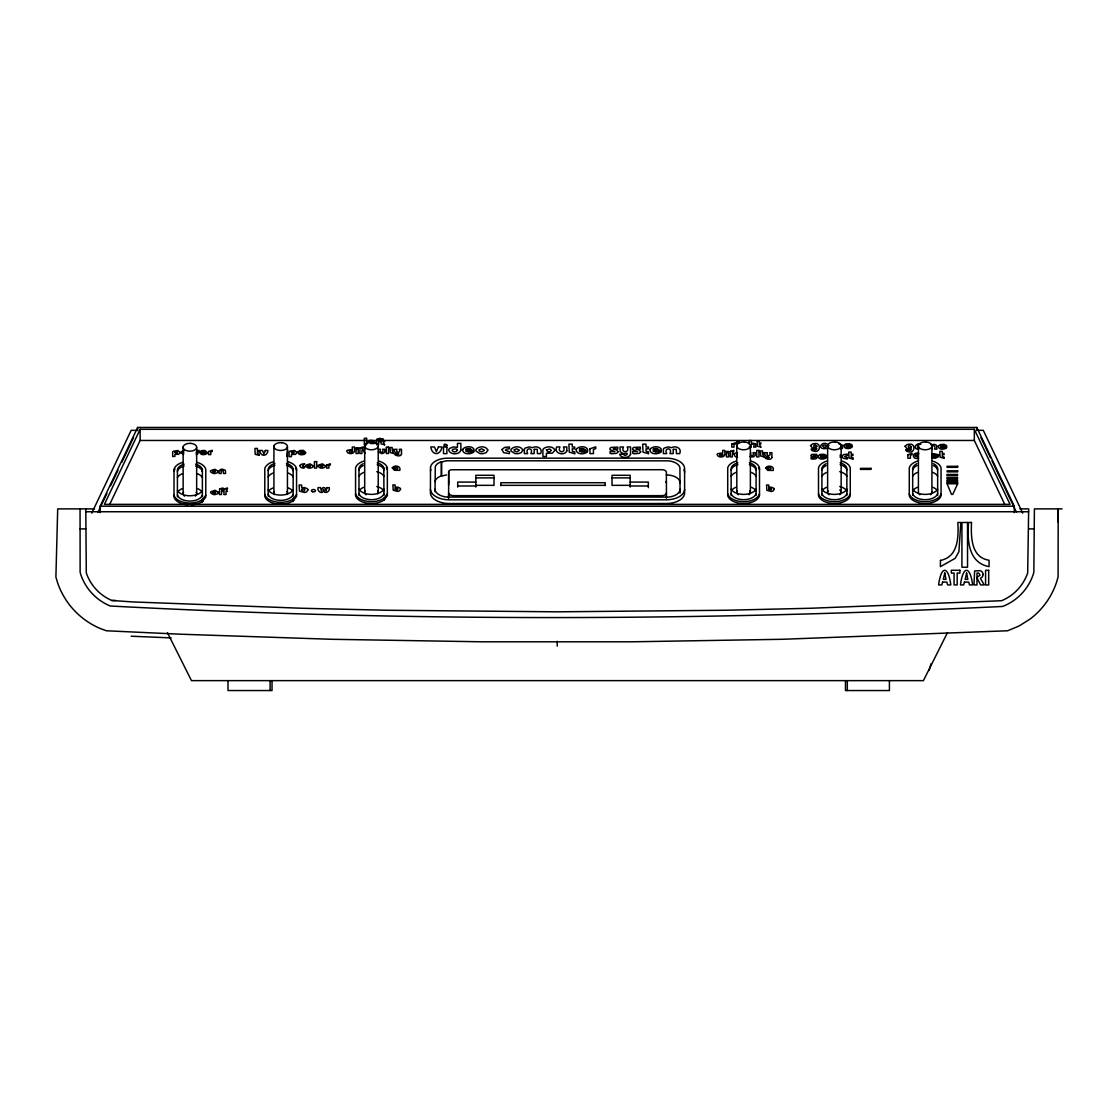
<?xml version="1.0" encoding="UTF-8"?>
<svg xmlns="http://www.w3.org/2000/svg" width="1118" height="1118" viewBox="0 0 1118 1118"><rect width="100%" height="100%" fill="white"/><g stroke="black" fill="none" stroke-linecap="round" stroke-linejoin="round"><path stroke-width="1.5" d="M448.597 498.237L448.709 471.377A3.843 2.208 0 0 1 451.546 469.756L662.387 469.714A4.668 2.683 0 0 1 666.37 472.006L666.454 498.195M435 491.654L435.321 466.444A12.941 7.421 0 0 1 440.087 462.251L446.557 460.798L668.187 460.84A13.765 7.896 0 0 1 679.926 467.562L680.065 493.136M448.625 485.128L448.653 471.572M1058.089 522.05L1058.201 508.886L1058.089 512.896M1019.937 508.886L1028.672 508.886L1027.68 572.975A46.327 46.327 0 0 1 1001.588 600.715L810.55 608.262L726.113 610.246L557.225 611.826L387.373 610.26L302.475 608.276L132.735 601.931L111.744 600.478L108.837 599.066A46.327 46.327 0 0 1 86.296 572.975L85.779 508.886M1062.1 508.886L1034.402 508.886L1033.843 572.318L1033.088 574.848A52.057 52.057 0 0 1 1003.768 605.998L1002.525 606.459C705.36 620.839 407.273 621.86 110.207 605.998A52.057 52.057 0 0 1 80.887 574.848L80.133 572.318L80.049 508.886M666.454 492.8L666.37 493.359A4.724 2.711 0 0 1 662.359 495.665L453.014 495.665A5.283 3.033 0 0 1 448.667 493.164L448.584 497.943M680.065 489.293L679.926 490.369A13.821 7.924 0 0 1 668.173 497.105L446.99 497.091A14.366 8.245 0 0 1 435.154 490.299L434.972 489.251M929.114 670.479L931.028 663.799M435.042 481.579L435.321 480.6A12.941 7.421 0 0 1 440.087 476.422L446.557 474.954M448.653 482.012L448.709 481.83A3.843 2.208 0 0 1 448.863 481.537M91.732 513.148L131.169 430.332L136.41 430.332M100.159 512.589L100.159 506.216L137.654 427.453L976.797 427.453L1014.292 506.216L1014.292 512.589M98.021 512.156L106.895 493.527M110.584 485.757L117.991 470.231M121.68 462.461L133.517 437.613M140.127 429.312L104.393 504.358L1010.057 504.358L974.323 429.312L140.127 429.312L140.127 440.464L109.606 504.567M177.413 471.321L178.195 469.714A12.647 7.253 0 0 1 184.149 466.01M202.386 494.953L201.603 496.574A12.647 7.253 0 0 1 189.906 501.074A12.647 7.253 0 0 1 178.195 496.574L177.413 494.953M205.782 495.218L202.554 499.494A16.071 9.21 0 0 1 185.84 502.737A16.071 9.21 0 0 1 174.017 495.218M268.194 470.636L268.977 469.015A12.647 7.253 0 0 1 274.916 465.312M293.154 494.268L292.371 495.875A12.647 7.253 0 0 1 280.674 500.375A12.647 7.253 0 0 1 268.977 495.875L268.194 494.268M296.563 494.533L293.335 498.81A16.071 9.21 0 0 1 276.621 502.038A16.071 9.21 0 0 1 264.798 494.533M358.976 469.951L359.758 468.33A12.647 7.253 0 0 1 363.224 465.577M383.935 493.583L383.153 495.19A12.647 7.253 0 0 1 371.456 499.69A12.647 7.253 0 0 1 359.758 495.19L358.976 493.583M387.345 493.849L384.103 498.125A16.071 9.21 0 0 1 367.389 501.353A16.071 9.21 0 0 1 355.58 493.849M731.13 469.951L731.913 468.33A12.647 7.253 0 0 1 737.852 464.627M756.089 493.583L755.307 495.19A12.647 7.253 0 0 1 743.61 499.69A12.647 7.253 0 0 1 731.913 495.19L731.13 493.583M821.912 469.951L822.694 468.33A12.647 7.253 0 0 1 826.16 465.577M846.871 493.583L846.088 495.19A12.647 7.253 0 0 1 834.391 499.69A12.647 7.253 0 0 1 822.694 495.19L821.912 493.583M912.679 469.951L913.462 468.33A12.647 7.253 0 0 1 916.942 465.577M937.653 493.583L936.87 495.19A12.647 7.253 0 0 1 925.159 499.69A12.647 7.253 0 0 1 913.462 495.19L912.679 493.583M947.477 632.606L923.412 680.638L191.471 680.638L167.421 632.606M369.695 442.323L370.393 441.778A1.873 1.076 0 0 1 372.629 441.764L373.454 442.323M191.122 504.861A16.071 9.21 0 0 0 202.554 501.353L205.782 497.077L205.782 469.197A16.071 9.223 0 0 0 197.215 462.391M273.365 461.706A16.071 9.223 0 0 0 264.798 468.512L264.798 496.392A16.071 9.21 0 0 0 276.621 503.911A16.071 9.21 0 0 0 293.335 500.668L296.563 496.392L296.563 468.512A16.071 9.223 0 0 0 287.997 461.706M364.147 461.021A16.071 9.223 0 0 0 355.566 467.813L355.566 495.707A16.071 9.21 0 0 0 367.389 503.212A16.071 9.21 0 0 0 384.103 499.984L387.345 495.707L387.345 467.813A16.071 9.223 0 0 0 378.764 461.021M183.673 451.812L183.757 453.209M286.935 456.326L287.606 450.261M364.803 449.827L363.657 451.448L365.195 453.223M918.423 456.941L915.195 456.298L918.409 456.298M930.917 444.768L934.578 444.349L936.618 445.369L936.926 449.115L934.522 449.115C936.842 444.517 929.827 444.573 932.146 449.115M931.755 453.726C952.536 455.445 918.912 458.017 938.281 456.745L935.486 458.226L931.727 457.947M839.967 457.01L840.82 456.13L840.037 455.026M184.093 450.344L181.465 451.7A4.206 2.418 0 0 0 181.27 453L183.632 454.481M737.069 452.678C732.933 452.441 733.729 457.695 737.531 456.996M196.279 454.677L197.676 454.062L199.116 450.386L196.992 450.386L196.195 453.237M918.563 458.226C911.463 460.295 911.939 451.141 918.828 453.489M978.04 430.332L983.281 430.332L1022.718 513.148M140.127 440.464L974.323 440.464L1004.803 504.484M738.886 442.924L736.734 442.924L736.846 491.892M749.13 447.102L751.324 447.102C749.172 442.952 755.852 442.938 753.7 447.102L755.88 447.102L755.67 443.818L751.324 442.966L751.324 440.576L749.13 440.576L749.13 443.832M839.995 448.486L842.399 448.486L842.315 445.104L838.738 443.58M378.331 449.268L380.427 449.268C378.401 453.293 384.676 453.321 382.649 449.268L384.802 449.268L384.746 452.133L383.334 453.265A2.977 1.705 0 0 1 381.587 453.587L378.331 451.938M918.004 455.417L915.125 455.417L915.921 454.788A2.152 1.244 0 0 1 918.507 454.774M475.849 477.889L494.002 477.889M612.021 477.889L630.175 477.889M475.849 482.082L457.695 482.082L457.695 487.043M630.175 482.082L648.328 482.082L648.328 487.686M475.849 485.338L494.002 485.338L494.002 475.29L475.849 475.29L475.849 487.043M500.808 485.338L605.201 485.338M630.175 485.338L612.021 485.338L612.021 475.29L630.175 475.29L630.175 487.043M457.695 485.981L475.849 485.981M630.175 485.981L648.328 485.981M743.54 503.519L743.638 503.519A16.071 9.223 0 0 0 759.499 495.707L759.499 467.813A16.071 9.223 0 0 0 750.919 461.021M100.159 506.216L1014.292 506.216M94.513 508.886L57.703 508.886L55.9 577.07L57.619 582.855A76.653 76.653 0 0 0 100.802 628.735L106.392 630.776L181.437 634.241L331.613 639.286L481.858 641.802L632.117 641.802L782.348 639.286L1007.584 630.776L1019.057 626.01L1030.041 619.092A76.653 76.653 0 0 0 1056.356 582.855L1058.089 577.028L1058.201 508.886M85.779 511.751L1028.672 511.751M80.049 528.912L85.779 528.912M1028.672 528.912L1034.402 528.912M111.744 600.478L115.797 600.478M666.286 474.926L668.187 474.996A13.765 7.896 0 0 1 679.926 481.732L680.065 482.822M131.169 636.212L171.138 637.889M918.786 449.212C912.092 449.464 915.838 442.015 920.799 444.391M918.353 447.829L917.333 447.256L917.766 446.012A2.04 1.174 0 0 1 918.423 445.761M737.153 455.781L736.65 454.201A1.775 1.02 0 0 1 737.223 453.992M749.703 456.465L751.995 456.983A2.977 1.705 0 0 0 753.728 456.675L755.153 455.529L755.209 452.678L753.057 452.678C755.083 456.717 748.808 456.689 750.821 452.678M377.213 462.768A12.647 7.253 0 0 1 383.153 466.472L383.935 468.093M383.935 469.951L383.153 468.33A12.647 7.253 0 0 0 377.213 464.627M286.432 463.453A12.647 7.253 0 0 1 292.371 467.156L293.154 468.777L293.154 496.126M286.432 465.312A12.647 7.253 0 0 1 292.371 469.015L293.154 470.636M195.65 464.152A12.647 7.253 0 0 1 201.603 467.855L202.386 469.462L202.386 496.811M195.65 466.01A12.647 7.253 0 0 1 201.603 469.714L202.386 471.321M370.03 443.399C381.923 445.02 369.345 436.104 367.808 443.133M828.955 445.509C822.387 438.675 815.329 450.386 826.621 448.486M937.653 469.951L936.87 468.33A12.647 7.253 0 0 0 933.39 465.577M846.871 469.951L846.088 468.33A12.647 7.253 0 0 0 840.149 464.627M756.089 469.951L755.307 468.33A12.647 7.253 0 0 0 749.367 464.627M980.933 437.613L990.548 457.807M992.029 460.909L1016.43 512.156M666.454 483.018L666.37 482.445A4.668 2.683 0 0 0 665.783 481.481M976.797 427.453L976.797 430.64M974.323 429.312L974.323 440.464M937.653 495.442L937.653 468.093L936.87 466.472A12.647 7.253 0 0 0 933.39 463.718M931.923 446.348L931.923 492.828M918.409 445.411L918.409 491.892A6.806 3.899 0 0 0 919.807 494.771M912.679 495.442L912.679 468.093L913.462 466.472A12.647 7.253 0 0 1 916.942 463.718M889.411 680.974L889.411 690.547L845.474 690.547L845.474 680.974M847.318 680.974L847.318 690.547M846.871 495.442L846.871 468.093L846.088 466.472A12.647 7.253 0 0 0 840.149 462.768M841.141 446.348L841.141 492.828M827.627 445.411L827.627 491.892M821.912 495.442L821.912 468.093L822.694 466.472A12.647 7.253 0 0 1 826.16 463.718M756.089 495.442L756.089 468.093L755.307 466.472A12.647 7.253 0 0 0 749.367 462.768M750.374 446.348L750.374 492.828M731.13 495.442L731.13 468.093L731.913 466.472A12.647 7.253 0 0 1 737.852 462.768M605.201 485.701L605.201 482.724L500.808 482.724L500.808 485.701M557.225 641.271L557.225 646.134M441.582 461.692L441.582 475.863M441.344 461.804L441.344 475.961M384.48 497.845L384.48 499.704M384.103 498.125L384.103 499.984M383.809 467.967L383.935 495.442M378.667 444.796L378.667 441.666L380.12 441.666L378.667 439.821L380.12 439.346L380.12 438.228L376.752 439.178L376.542 444.796M378.219 446.348L378.219 492.828M364.692 445.411L364.692 491.892M358.976 495.442L358.976 468.093L359.758 466.472A12.647 7.253 0 0 1 363.224 463.718M293.699 498.53L293.699 500.389M293.154 498.153L293.154 501.507M293.042 468.666L293.042 470.524M287.438 447.046L287.438 493.527M273.924 446.096L273.924 492.577M272.023 680.974L272.023 690.547L228.002 690.547L228.002 680.974M270.095 680.974L270.095 690.547M268.194 496.126L268.194 468.777L268.977 467.156A12.647 7.253 0 0 1 274.916 463.453M202.931 499.215L202.931 501.074M202.386 498.838L202.386 502.192M202.26 469.35L202.26 471.209M196.656 447.731L196.656 494.212M183.142 446.781L183.142 493.262M177.413 496.811L177.413 469.462L178.195 467.855A12.647 7.253 0 0 1 184.149 464.152M137.654 427.453L137.654 430.64M430.43 489.391A18.922 10.845 0 0 0 448.584 499.802L666.454 499.802A18.363 10.537 0 0 0 684.607 489.391M683.95 469.602A18.321 10.509 0 0 1 684.607 472.285M430.5 470.902A17.483 10.034 0 0 1 430.891 469.546M383.935 489.195A13.123 7.519 0 0 1 376.794 493.751L374.181 494.24A13.123 7.519 0 0 1 358.976 489.195M377.716 490.83A6.806 3.899 0 0 1 377.772 493.821M366.089 494.771A6.806 3.899 0 0 1 365.139 490.9M360.094 489.614A13.123 7.519 0 0 1 363.741 487.294M376.794 486.498A13.123 7.519 0 0 1 383.935 491.054M358.976 476.184A13.123 7.519 0 0 1 363.741 472.425M376.794 471.628A13.123 7.519 0 0 1 383.935 476.184M386.325 467.59A16.071 9.223 0 0 1 387.345 469.672M756.089 489.195A13.123 7.519 0 0 1 743.61 494.408A13.123 7.519 0 0 1 731.13 489.195M758.479 467.59A16.071 9.223 0 0 1 759.499 469.672M736.301 461.021A16.071 9.223 0 0 0 727.72 467.813L727.72 495.707A16.071 9.223 0 0 0 743.61 503.519M759.499 493.849A16.071 9.223 0 0 1 743.61 501.661A16.071 9.223 0 0 1 727.72 493.849M821.912 476.184A13.123 7.519 0 0 1 826.677 472.425M839.73 471.628A13.123 7.519 0 0 1 846.871 476.184M823.016 489.614A13.123 7.519 0 0 1 826.677 487.294M839.73 486.498A13.123 7.519 0 0 1 846.871 491.054M850.267 493.849A16.071 9.223 0 0 1 834.391 501.661A16.071 9.223 0 0 1 818.502 493.849M731.13 476.184A13.123 7.519 0 0 1 735.896 472.425M751.324 472.425A13.123 7.519 0 0 1 756.089 476.184M846.871 489.195A13.123 7.519 0 0 1 834.391 494.408A13.123 7.519 0 0 1 821.912 489.195M827.068 461.021A16.071 9.223 0 0 0 818.502 467.813L818.502 495.707A16.071 9.223 0 0 0 834.391 503.519A16.071 9.223 0 0 0 850.267 495.707L850.267 467.813A16.071 9.223 0 0 0 841.7 461.021M839.744 489.95A6.806 3.899 0 0 1 839.828 494.701M829.025 494.771A6.806 3.899 0 0 1 828.075 490.9M732.248 489.614A13.123 7.519 0 0 1 735.896 487.294M751.324 487.294A13.123 7.519 0 0 1 756.089 491.054M749.871 490.83A6.806 3.899 0 0 1 749.046 494.701M738.243 494.771A6.806 3.899 0 0 1 737.293 490.9M941.049 493.849A16.071 9.223 0 0 1 925.159 501.661A16.071 9.223 0 0 1 909.283 493.849M937.653 489.195A13.123 7.519 0 0 1 925.159 494.408A13.123 7.519 0 0 1 912.679 489.195M917.85 461.021A16.071 9.223 0 0 0 909.283 467.813L909.283 495.707A16.071 9.223 0 0 0 925.159 503.519A16.071 9.223 0 0 0 941.049 495.707L941.049 467.813A16.071 9.223 0 0 0 932.482 461.021M931.909 491.808A6.806 3.899 0 0 1 930.609 494.701M912.679 476.184A13.123 7.519 0 0 1 917.445 472.425M932.887 472.425A13.123 7.519 0 0 1 937.653 476.184M912.679 491.054A13.123 7.519 0 0 1 917.445 487.294M932.887 487.294A13.123 7.519 0 0 1 937.653 491.054M293.154 489.894A13.123 7.519 0 0 1 286.012 494.435L283.413 494.925A13.123 7.519 0 0 1 268.194 489.894M268.194 476.869A13.123 7.519 0 0 1 272.96 473.11M288.388 473.11A13.123 7.519 0 0 1 293.154 476.869M269.312 490.313A13.123 7.519 0 0 1 272.96 487.979M288.388 487.979A13.123 7.519 0 0 1 292.05 490.313M286.949 491.515A6.806 3.899 0 0 1 286.991 494.505M274.413 494.575A6.806 3.899 0 0 1 274.357 491.585M295.543 468.274A16.071 9.223 0 0 1 296.563 470.371M182.583 462.391A16.071 9.223 0 0 0 174.017 469.197L174.017 497.077A16.071 9.21 0 0 0 188.593 504.861M177.413 477.568A13.123 7.519 0 0 1 182.178 473.794M197.62 473.794A13.123 7.519 0 0 1 202.386 477.568M177.413 492.437A13.123 7.519 0 0 1 182.178 488.664M197.62 488.664A13.123 7.519 0 0 1 201.268 490.998M202.386 490.578A13.123 7.519 0 0 1 195.245 495.134L192.631 495.623A13.123 7.519 0 0 1 177.413 490.578M196.167 492.213A6.806 3.899 0 0 1 195.343 496.085M184.54 496.14A6.806 3.899 0 0 1 183.632 495.26M183.156 494.282A6.806 3.899 0 0 1 183.59 492.283M174.017 471.055A16.071 9.223 0 0 1 175.037 468.959M430.5 467.184L430.43 493.108A18.922 10.845 0 0 0 448.584 503.519L666.454 503.519A18.363 10.537 0 0 0 684.607 493.108L684.607 468.568A18.321 10.509 0 0 0 666.454 458.156L446.18 458.198A17.483 10.034 0 0 0 430.5 467.184M940.462 560.425L940.406 566.672L955.205 558.315L958.923 551.607L960.823 522.469L957.86 522.469C958.573 536.989 958.447 556.876 940.462 560.425M218.052 471.293L217.996 471.712A3.969 2.278 0 0 1 217.102 472.83L215.215 473.501A4.318 2.474 0 0 1 212.937 473.389L210.561 471.894A4.206 2.418 0 0 1 210.757 470.608L214.922 469.253L218.052 471.293M218.248 492.325L218.192 492.759A3.969 2.278 0 0 1 217.297 493.876L215.411 494.533A4.318 2.474 0 0 1 213.133 494.435L210.771 492.94A4.206 2.418 0 0 1 210.967 491.641L215.117 490.285L218.248 492.325M313.194 465.871L313.138 466.304A3.969 2.278 0 0 1 312.229 467.422L310.343 468.079A4.318 2.474 0 0 1 308.065 467.981L305.703 466.486A4.206 2.418 0 0 1 305.899 465.186L310.063 463.844L313.194 465.871M325.506 465.871L325.436 466.304A3.969 2.278 0 0 1 324.541 467.422L322.655 468.079A4.318 2.474 0 0 1 320.377 467.981L318.015 466.486A4.206 2.418 0 0 1 318.211 465.186L322.361 463.844L325.506 465.871M487.811 450.135L486.302 452.58L483.325 453.615A6.792 3.899 0 0 1 479.734 453.461L476.016 451.099A6.624 3.801 0 0 1 476.324 449.059C479.049 445.886 486.288 445.872 487.811 450.135M522.833 450.135L521.323 452.58L518.347 453.615A6.792 3.899 0 0 1 514.755 453.461L511.038 451.099A6.624 3.801 0 0 1 511.345 449.059C514.07 445.886 521.309 445.872 522.833 450.135M307.925 489.936L306.709 491.808A4.011 2.306 0 0 1 304.487 492.493L299.498 491.137L299.121 485.03L301.636 485.03L301.636 487.895A4.402 2.529 0 0 1 304.697 487.616L307.31 488.692A3.997 2.292 0 0 1 307.925 489.936M400.537 489.167L399.475 490.802A3.494 1.998 0 0 1 397.547 491.403L393.201 490.229L392.879 484.905L395.059 484.905L395.059 487.406A3.829 2.194 0 0 1 397.728 487.155L399.992 488.091A3.466 1.984 0 0 1 400.537 489.167M774.229 489.265L773.167 490.9A3.494 1.998 0 0 1 771.238 491.501L766.892 490.327L766.557 485.002L768.751 485.002L768.751 487.504A3.829 2.194 0 0 1 771.42 487.252L773.684 488.189A3.466 1.984 0 0 1 774.229 489.265M392.292 467.813L394.361 470.273L399.853 470.357C401.446 465.801 394.109 464.655 392.292 467.813M765.676 467.911L767.745 470.371L773.237 470.44C774.83 465.899 767.479 464.753 765.676 467.911M199.787 452.021C199.717 455.389 205.391 455.305 207.082 453.279L201.729 452.874L207.165 452.497L204.887 450.428L201.408 450.652L199.787 452.021M297.975 452.007C297.905 455.529 303.858 455.459 305.633 453.321L300.015 452.902L305.717 452.497L303.327 450.344L299.68 450.554L297.975 452.007M354.49 451.323C353.665 454.425 347.586 454.425 346.762 451.337A3.452 1.984 0 0 1 347.321 450.233L352.31 449.52L352.31 447.018L354.49 447.018L354.49 451.323M460.882 450.177C459.582 455.054 450.023 455.054 448.709 450.191A5.436 3.116 0 0 1 449.604 448.458L453.237 446.948L457.458 447.34L457.458 443.399L460.882 443.399L460.882 450.177M462.614 449.562C462.517 454.872 471.461 454.746 474.116 451.546L468.26 452.119L465.675 450.917L474.242 450.302C473.822 445.649 464.641 445.733 462.614 449.562M576.133 449.562C576.036 454.872 584.98 454.746 587.635 451.546L581.779 452.119L579.208 450.917L587.761 450.302C587.341 445.649 578.16 445.733 576.133 449.562M649.907 449.562C649.81 454.872 658.754 454.746 661.409 451.546L655.553 452.119L652.968 450.917L661.535 450.302C661.115 445.649 651.934 445.733 649.907 449.562M724.883 454.719C724.059 457.821 717.994 457.821 717.155 454.733A3.452 1.984 0 0 1 717.728 453.629L722.717 452.93L722.717 450.428L724.883 450.428L724.883 454.719M818.083 456.06C818.013 459.931 824.539 459.847 826.481 457.5L822.205 457.919L820.319 457.038L826.565 456.605L826.328 455.375L823.952 454.229L819.955 454.481L818.083 456.06M843.755 445.523C843.685 449.394 850.211 449.31 852.154 446.976L847.877 447.396L845.991 446.515L852.251 446.068L852 444.852L849.624 443.706L845.627 443.944L843.755 445.523M938.281 446.166C938.212 450.037 944.738 449.939 946.68 447.605L942.404 448.025L940.517 447.144L946.764 446.711L946.527 445.481L944.151 444.335L940.154 444.587L938.281 446.166M299.973 465.493C299.275 467.911 305.144 469.35 304.669 466.877C299.862 466.597 304.236 465.116 304.669 463.844L301.594 464.152L299.973 465.493M502.01 449.548L503.561 452.636L509.417 453.615L509.417 451.728L505.434 450.288L506.119 449.226L509.417 448.723L509.417 446.948L504.567 447.438L502.01 449.548M841.994 456.046L843.126 458.296L847.402 459.009L847.402 457.639L844.495 456.591L847.402 455.445L847.402 454.146L843.852 454.509L841.994 456.046M180.291 452.538L178.67 454.299L174.897 454.341L174.897 456.451L172.675 456.451L172.675 452.399A3.354 1.929 0 0 1 173.332 451.239L177.888 450.484L180.291 452.538M297.053 452.552L295.362 454.397L291.407 454.439L291.407 456.647L289.073 456.647L289.073 452.399A3.522 2.012 0 0 1 289.758 451.183L294.537 450.4L297.053 452.552M554.905 450.386L552.348 453.153L546.409 453.223L546.409 456.549L542.915 456.549L542.915 450.177A5.283 3.033 0 0 1 543.949 448.346C547.079 446.068 553.689 446.096 554.905 450.386M983.211 574.512L982.401 576.832L980.402 578.299L984.203 584.924L980.612 584.924L977.258 578.383L977.495 576.986L980.039 575.169L978.767 573.059L976.992 573.059L976.992 584.924L974.002 584.924L974.616 570.949L980.486 570.641L982.47 572.248L983.211 574.512M810.55 445.565L812.451 448.136L816.811 448.192C817.258 452.273 808.118 446.557 812.115 450.554A4.346 2.488 0 0 0 814.351 451.183C820.584 453.139 821.339 442.421 814.966 443.58A4.29 2.46 0 0 0 812.548 443.986L810.55 445.565M905.077 446.208L906.977 448.779L911.338 448.835C911.785 452.916 902.645 447.186 906.642 451.183A4.346 2.488 0 0 0 908.864 451.812C915.111 453.768 915.866 443.049 909.493 444.209A4.29 2.46 0 0 0 907.075 444.629L905.077 446.208M401.502 454.02C400.747 458.45 390.657 453.517 396.806 454.201C403.752 454.146 391.901 454.146 394.836 449.31L397.03 449.31C394.906 453.307 401.488 453.223 399.336 449.268L401.502 449.268L401.502 454.02M630.538 454.425C628.987 458.436 620.881 458.506 619.568 454.215L622.978 454.215L625.116 455.473L627.016 454.593L627.058 453.321L622.95 453.517L620.141 451.63L620.043 447.004L623.495 447.004C620.155 453.293 630.524 453.167 627.142 446.948L630.538 446.948L630.538 454.425M771.895 457.416C771.14 461.846 761.065 456.913 767.2 457.611C774.159 457.555 762.294 457.541 765.243 452.706L767.423 452.706C765.313 456.703 771.895 456.633 769.743 452.678L771.895 452.678L771.895 457.416M566.84 450.931C564.632 456.158 553.424 453.782 556.638 446.948L559.936 446.948C556.75 453.279 566.63 453.321 563.444 446.948L566.84 446.948L566.84 450.931M208.605 451.504L208.549 454.593L210.771 454.593L210.771 451.951L212.238 451.42L212.238 450.302L208.605 451.504M326.736 464.99L326.68 468.079L328.902 468.079L328.902 465.437L330.383 464.906L330.383 463.802L326.736 464.99M590.024 448.751L589.941 453.615L593.434 453.615L593.434 449.464L595.768 448.625L595.768 446.879L590.024 448.751M731.843 444.014L731.787 447.102L734.023 447.102L734.023 444.461L735.49 443.93L735.49 442.826L731.843 444.014M907.9 454.705L907.83 458.268L910.387 458.268L910.387 455.222L912.078 454.621L912.078 453.335L907.9 454.705M944.752 573.031L943.368 579.404L946.024 579.404L944.752 573.031M966.595 573.031L965.197 579.404L967.853 579.404L966.595 573.031M326.861 487.658C325.156 495.372 326.959 487.266 323.689 487.56C320.419 487.42 322.585 495.344 320.531 487.616L318.043 487.616C316.855 492.186 323.857 494.967 323.703 489.404C323.395 495.022 330.453 492.102 329.293 487.658L326.861 487.658M212.63 471.041C214.586 475.136 217.717 468.4 212.63 471.041M212.839 492.088C214.796 496.182 217.912 489.446 212.839 492.088M307.771 465.633C309.728 469.728 312.844 462.992 307.771 465.633M320.083 465.633C322.04 469.728 325.156 462.992 320.083 465.633M479.273 449.771L479.315 450.973L481.984 451.854L484.457 450.219L481.606 448.779L479.273 449.771M514.294 449.771L514.336 450.973L517.005 451.854L519.479 450.219L516.628 448.779L514.294 449.771M816.867 446.152C812.618 450.079 812.758 442.085 816.867 446.152M911.394 446.781C907.145 450.708 907.285 442.714 911.394 446.781M352.31 451.406L351.387 452.301A1.845 1.062 0 0 1 349.459 452.091L349.417 450.75L351.29 450.512A1.677 0.964 0 0 1 352.31 451.406M457.458 450.302L455.99 451.714A2.907 1.677 0 0 1 452.972 451.392L452.133 450.358L452.902 449.254L455.851 448.891A2.641 1.509 0 0 1 457.458 450.302M722.717 454.802L721.781 455.697A1.845 1.062 0 0 1 719.866 455.501L719.824 454.146L721.697 453.908A1.677 0.964 0 0 1 722.717 454.802M942.6 582.115L941.789 584.924L938.617 584.924C941.104 565.289 948.371 565.638 950.803 584.924L947.645 584.924L946.862 582.115L942.6 582.115M964.443 582.115L963.618 584.924L960.46 584.924C962.947 565.289 970.214 565.638 972.646 584.924L969.488 584.924L968.705 582.115L964.443 582.115M534.264 449.366L534.152 453.615L530.896 453.615C534.083 447.354 524.398 447.228 527.654 453.615L524.356 453.615L524.356 449.464A3.857 2.208 0 0 1 525.306 447.997L529.261 446.907L532.461 447.661C536.5 445.425 543.152 447.997 540.693 453.615L537.395 453.615L537.255 449.31L534.264 449.366M673.302 449.366L673.176 453.615L669.934 453.615C673.106 447.354 663.421 447.228 666.691 453.615L663.393 453.615L663.393 449.464A3.857 2.208 0 0 1 664.344 447.997L668.298 446.907L671.485 447.661C675.538 445.425 682.176 447.997 679.716 453.615L676.418 453.615L676.278 449.31L673.302 449.366M301.692 489.67C303.747 494.282 307.59 486.665 301.692 489.67M395.115 488.943C396.89 492.954 400.244 486.33 395.115 488.943M768.807 489.041C770.582 493.052 773.922 486.428 768.807 489.041M394.444 467.967L395.325 469.225A1.859 1.062 0 0 0 397.211 469.001L397.77 468.358L396.722 467.436A1.775 1.02 0 0 0 394.808 467.645L394.444 467.967M767.814 468.065L768.709 469.322A1.859 1.062 0 0 0 770.595 469.099L771.14 468.456L770.106 467.534A1.775 1.02 0 0 0 768.192 467.743L767.814 468.065M822.806 445.747L823.826 447.186A2.124 1.216 0 0 0 825.992 446.948L826.621 446.194L825.433 445.146A2.04 1.174 0 0 0 823.239 445.383L822.806 445.747M174.911 452.189C176.602 456.102 179.872 449.757 174.911 452.189M291.421 452.175C293.195 456.284 296.619 449.632 291.421 452.175M546.436 449.827L547.82 451.742L549.804 451.742L551.37 450.386L549.804 449.031L546.436 449.827M358.305 448.178L355.943 448.178L358.305 448.178M447.018 445.23C442.938 449.017 442.952 441.414 447.018 445.23M728.712 451.588L726.351 451.588L728.712 451.588M738.97 441.778L736.608 441.778L738.97 441.778M221.238 470.804L221.168 473.487L219.1 473.487L219.1 470.804L220.553 469.518A3.158 1.817 0 0 1 222.328 469.211L225.347 470.273L225.57 473.487L223.488 473.487L223.069 470.552L221.238 470.804M618.086 451.756L616.717 453.321L611.672 453.74L610.093 453.307L610.093 451.476L614.9 451.644L610.065 449.604A3.801 2.18 0 0 1 611.085 447.41L617.779 447.116L617.779 449.017L613.237 448.863L616.731 450.093L618.086 451.756M640.712 451.756L639.342 453.321L634.297 453.74L632.718 453.307L632.718 451.476L637.526 451.644L632.704 449.604A3.801 2.18 0 0 1 633.724 447.41L640.404 447.116L640.404 449.017L635.862 448.863L639.356 450.093L640.712 451.756M816.909 457.653L815.902 458.799L812.227 459.107L811.081 458.785L811.081 457.458L814.589 457.583L811.067 456.088A2.781 1.593 0 0 1 811.808 454.481L816.685 454.271L816.685 455.655L813.373 455.543L816.909 457.653M265.357 450.47L263.862 453.88L262.451 450.47L259.781 450.47C260.075 456.927 267.551 456.759 267.929 450.47L265.357 450.47M438.424 446.948L436.383 451.602L434.441 446.948L430.793 446.948C432.079 455.906 440.548 455.641 441.959 446.948L438.424 446.948M957.651 483.773L952.788 494.352L951.516 494.408L947.058 483.773L957.651 483.773M219.603 488.915L219.394 494.533L221.518 494.533L221.518 491.403L222.985 491.403L221.518 489.558L222.985 489.083L222.985 487.965L219.603 488.915M224.103 488.915L223.893 494.533L226.018 494.533L226.018 491.403L227.471 491.403L226.018 489.558L227.471 489.083L227.471 487.965L224.103 488.915M360.024 447.885L359.814 453.503L361.939 453.503L361.939 450.372L363.392 450.372L361.939 448.528L363.392 448.052L363.392 446.934L360.024 447.885M730.431 451.295L730.208 456.913L732.332 456.913L732.332 453.768L733.799 453.768L732.332 451.924L733.799 451.462L733.799 450.344L730.431 451.295M201.925 451.826L205.433 452.119L204.608 451.56A1.873 1.076 0 0 0 202.358 451.574L201.925 451.826M300.211 451.798L303.9 452.105L303.034 451.518A1.97 1.132 0 0 0 300.672 451.532L300.211 451.798M465.982 449.254L471.503 449.716L470.217 448.835A2.963 1.691 0 0 0 466.681 448.863L465.982 449.254M579.501 449.254L585.035 449.716L583.736 448.835A2.963 1.691 0 0 0 580.2 448.863L579.501 449.254M653.275 449.254L658.795 449.716L657.51 448.835A2.963 1.691 0 0 0 653.974 448.863L653.275 449.254M820.542 455.837L824.581 456.172L823.631 455.529A2.152 1.244 0 0 0 821.045 455.543L820.542 455.837M846.214 445.299L850.253 445.635L849.303 444.992A2.152 1.244 0 0 0 846.717 445.02L846.214 445.299M932.342 455.082L936.381 455.417L935.431 454.774A2.152 1.244 0 0 0 932.845 454.788L932.342 455.082M940.741 445.928L944.78 446.278L943.83 445.635A2.152 1.244 0 0 0 941.244 445.649L940.741 445.928M384.62 444.81L381.168 443.888L380.931 438.787L383.055 438.787L383.055 440.604L384.62 440.604L384.62 441.736L383.055 441.736L384.62 444.81M259.166 455.361L255.197 454.299L254.932 448.43L257.378 448.43L257.378 450.512L259.166 450.512L259.166 451.84L257.378 451.84L257.475 453.67L259.166 454.076L259.166 455.361M393.704 453.531L390.266 452.608L390.028 447.493L392.152 447.493L392.152 449.31L393.704 449.31L393.704 450.456L392.152 450.456L393.704 453.531M574.708 453.642L569.272 452.189L568.908 444.153L572.248 444.153L572.248 447.004L574.708 447.004L574.708 448.807L572.248 448.807L572.402 451.323L574.708 451.868L574.708 453.642M648.482 453.642L643.046 452.189L642.682 444.153L646.022 444.153L646.022 447.004L648.482 447.004L648.482 448.807L646.022 448.807L646.162 451.323L648.482 451.868L648.482 453.642M760.841 447.116L757.389 446.194L757.152 441.093L759.276 441.093L759.276 442.896L760.841 442.896L760.841 444.042L759.276 444.042L760.841 447.116M764.111 456.927L760.659 456.004L760.422 450.903L762.546 450.903L762.546 452.706L764.111 452.706L764.111 453.852L762.546 453.852L764.111 456.927M852.964 459.037L848.995 457.975L848.73 452.105L851.161 452.105L851.161 454.188L852.964 454.188L852.964 455.501L851.161 455.501L851.273 457.346L852.964 457.737L852.964 459.037M944.039 458.282L940.084 457.22L939.805 451.351L942.25 451.351L942.25 453.433L944.039 453.433L944.039 454.746L942.25 454.746L942.362 456.591L944.039 456.983L944.039 458.282M372.28 442.001L370.505 442.015A6.806 3.899 0 0 0 364.65 445.914A6.806 3.899 0 0 0 370.631 449.757L372.406 449.743A6.806 3.899 0 0 0 378.261 445.844A6.806 3.899 0 0 0 372.28 442.001M281.498 442.686L279.724 442.7A6.806 3.899 0 0 0 273.868 446.599A6.806 3.899 0 0 0 279.849 450.442L281.624 450.428A6.806 3.899 0 0 0 287.48 446.529A6.806 3.899 0 0 0 281.498 442.686M190.731 443.385L188.942 443.385A6.806 3.899 0 0 0 183.086 447.298A6.806 3.899 0 0 0 189.082 451.127L190.857 451.127A6.806 3.899 0 0 0 196.712 447.214A6.806 3.899 0 0 0 190.731 443.385M744.434 442.001L742.659 442.015A6.806 3.899 0 0 0 736.804 445.914A6.806 3.899 0 0 0 742.785 449.757L744.56 449.743A6.806 3.899 0 0 0 750.416 445.844A6.806 3.899 0 0 0 744.434 442.001M835.216 442.001L833.441 442.015A6.806 3.899 0 0 0 827.586 445.914A6.806 3.899 0 0 0 833.567 449.757L835.342 449.743A6.806 3.899 0 0 0 841.197 445.844A6.806 3.899 0 0 0 835.216 442.001M925.984 442.001L924.209 442.015A6.806 3.899 0 0 0 918.353 445.914A6.806 3.899 0 0 0 924.334 449.757L926.123 449.743A6.806 3.899 0 0 0 931.979 445.844A6.806 3.899 0 0 0 925.984 442.001M366.55 438.326L364.328 438.326L364.328 444.796L366.55 444.796L366.55 438.326M388.533 447.046L386.311 447.046L386.311 453.503L388.533 453.503L388.533 447.046M446.893 447.032L443.497 447.032L443.497 453.629L446.893 453.629L446.893 447.032M358.221 449.324L356.069 449.324L356.069 453.517L358.221 453.517L358.221 449.324M758.94 450.442L756.718 450.442L756.718 456.913L758.94 456.913L758.94 450.442M728.629 452.734L726.476 452.734L726.476 456.913L728.629 456.913L728.629 452.734M316.66 461.608L314.424 461.608L314.424 468.079L316.66 468.079L316.66 461.608M957.651 466.304L947.086 466.304L947.086 467.338L957.651 467.338L957.651 466.304M871.02 468.358L860.469 468.358L860.469 469.392L871.02 469.392L871.02 468.358M957.651 470.832L947.086 470.832L947.086 471.866L957.651 471.866L957.651 470.832M957.511 474.451L946.946 474.451L946.946 475.499L957.511 475.499L957.511 474.451M957.511 477.484L946.946 477.484L946.946 478.518L957.511 478.518L957.511 477.484M957.511 480.027L946.96 480.027L946.96 481.075L957.511 481.075L957.511 480.027M957.553 482.096L946.988 482.096L946.988 483.13L957.553 483.13L957.553 482.096M967.531 522.483L961.927 522.483L961.927 567.231L967.531 567.231L967.531 522.483M959.929 570.278L951.292 570.278L951.292 573.059L954.073 573.059L954.073 584.924L957.176 584.924L957.176 573.059L959.929 573.059L959.929 570.278M988.689 570.32L985.573 570.32L985.573 584.966L988.689 584.966L988.689 570.32M971.486 522.455L968.509 522.441C967.266 539.547 967.853 562.634 989.067 566.644L989.067 560.244C970.815 557.477 970.955 536.528 971.486 522.455M312.439 491.71A2.04 1.174 0 0 0 315.5 490.69A2.04 1.174 0 0 0 312.439 489.684A2.04 1.174 0 0 0 312.439 491.71"/></g></svg>
